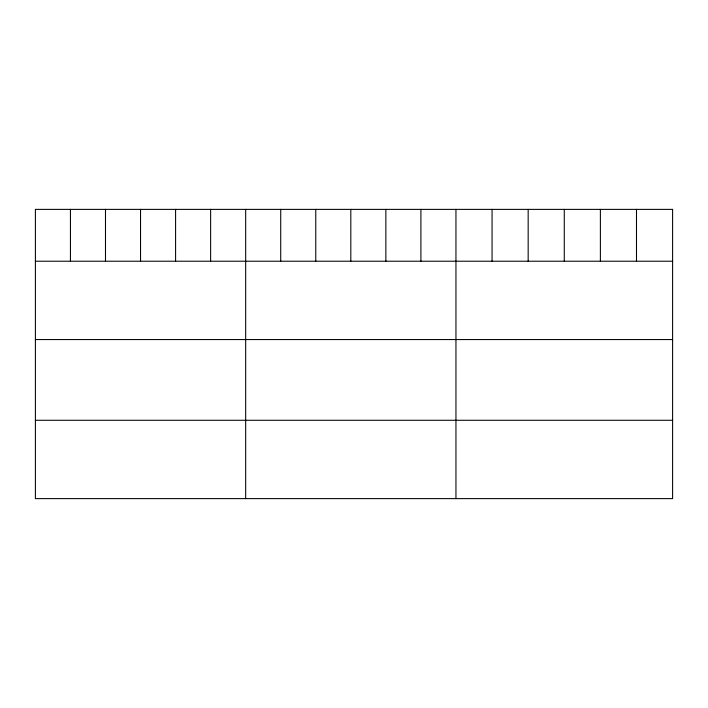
<?xml version="1.0" encoding="UTF-8"?>
<svg xmlns="http://www.w3.org/2000/svg" width="708" height="708" viewBox="0 0 708 708"><rect width="100%" height="100%" fill="white"/><g stroke="black" fill="none" stroke-linecap="round" stroke-linejoin="round"><path stroke-width="1.06" d="M35.4 261.217L672.6 261.217M35.4 339.557L672.6 339.557M35.4 420.278L672.6 420.278M636.492 209.382L636.492 261.217M600.384 209.382L600.384 261.217M564.276 209.382L564.276 261.217M528.168 209.382L528.168 261.217M492.06 209.382L492.06 261.217M455.952 209.382L455.952 498.618M420.906 209.382L420.906 261.217M385.86 209.382L385.86 261.217M350.814 209.382L350.814 261.217M315.768 209.382L315.768 261.217M280.722 209.382L280.722 261.217M245.676 209.382L245.676 498.618M210.63 209.382L210.63 261.217M175.584 209.382L175.584 261.217M140.538 209.382L140.538 261.217M105.492 209.382L105.492 261.217M70.446 209.382L70.446 261.217M672.6 209.382L35.4 209.382L35.4 498.618L672.6 498.618L672.6 209.382"/></g></svg>
